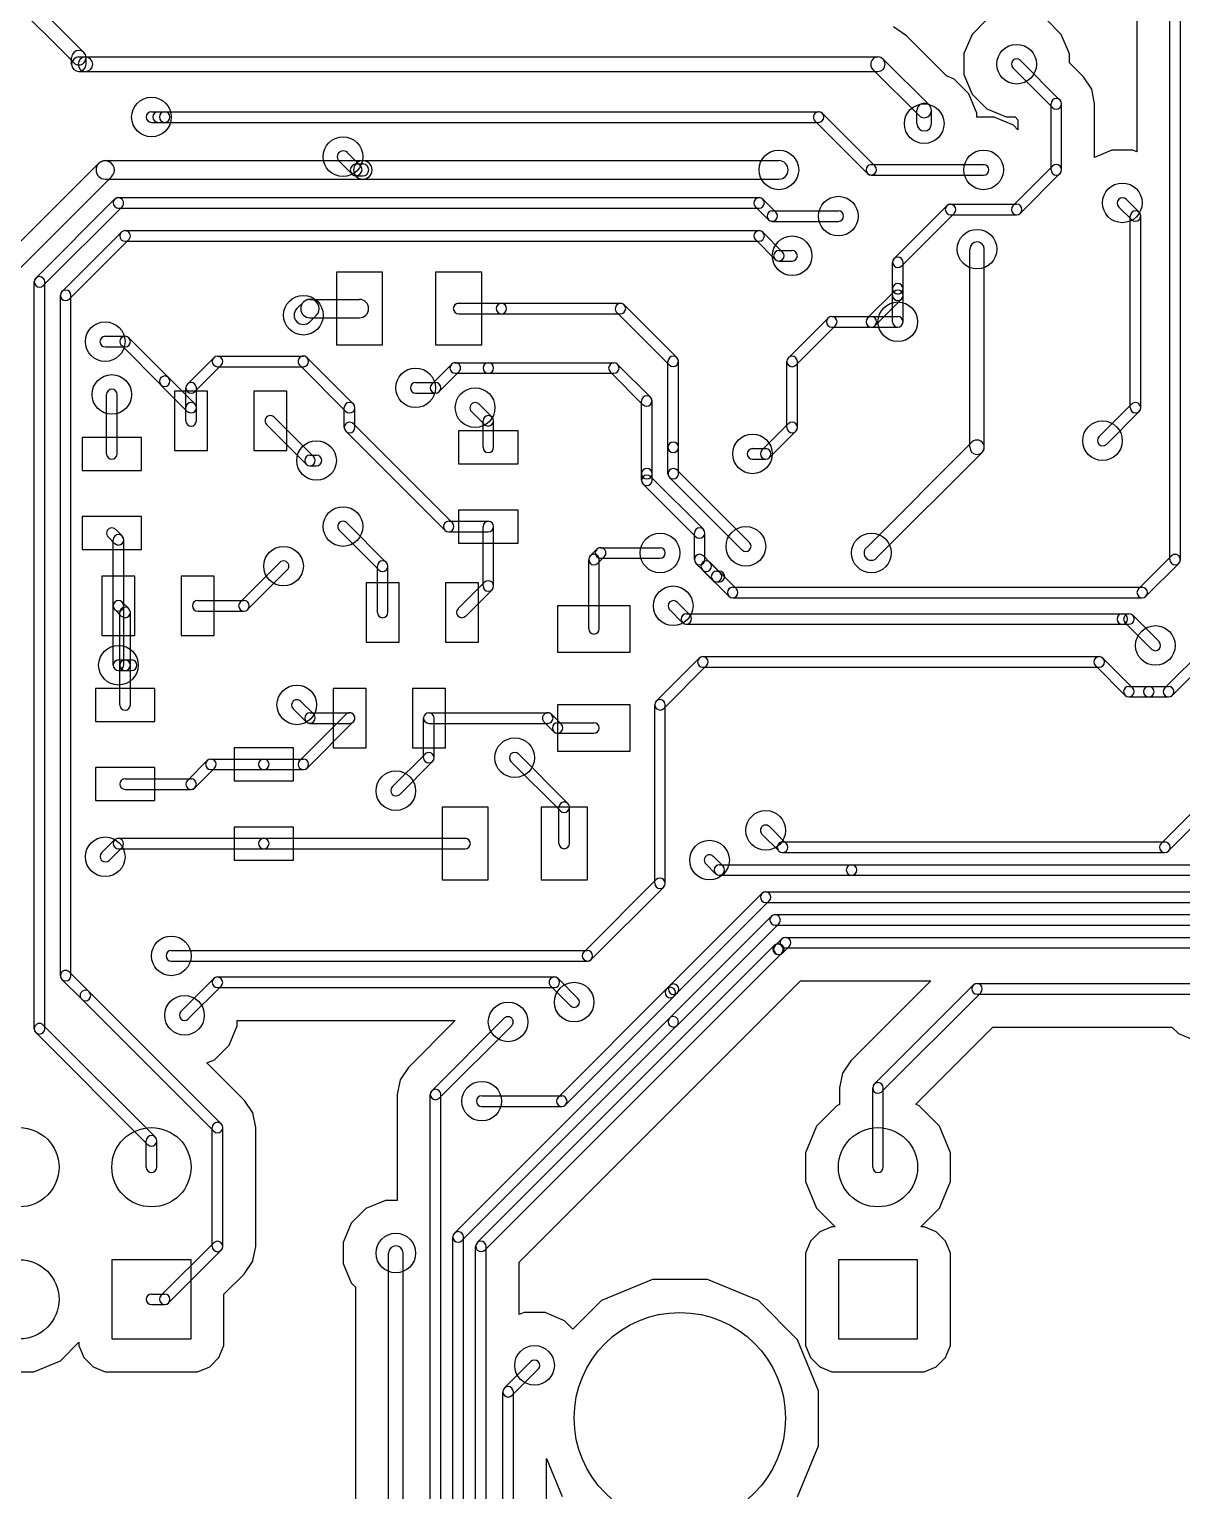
# Model space of a CAD drawing. Extents: x -29274 to 69862, y 24345 to 162744.
# Drawn here: x 374 to 9100, y 61920 to 72985 of the extents above; entities that cross this region are included whole.
import ezdxf

# ---------------------------------------------------------------- set-up
doc = ezdxf.new("R2010")
doc.units = 0
doc.layers.add('BLACK', color=1, linetype='CONTINUOUS')

msp = doc.modelspace()

# ---------------------------------------------------------------- linework, layer by layer
at = {"layer": 'BLACK'}
for p, q in [((9010, 68970), (9010, 75320)), ((9090, 68970), (9090, 75320)), ((8760, 75120), (8760, 72057)), ((8760, 75120), (8760, 72057)), ((788, 72809), (-11, 73608)), ((711, 72732), (-88, 73531)), ((7624, 73058), (7512, 72946)), ((7624, 73058), (7512, 72946)), ((8188, 72946), (8076, 73058)), ((8188, 72946), (8076, 73058)), ((7016, 72936), (6917, 73002)), ((7016, 72936), (6917, 73002)), ((7319, 72632), (7016, 72936)), ((7319, 72632), (7016, 72936)), ((7512, 72946), (7451, 72800)), ((7512, 72946), (7451, 72800)), ((8249, 72799), (8188, 72946)), ((8249, 72799), (8188, 72946)), ((695, 72720), (695, 72770)), ((750, 72775), (800, 72775)), ((800, 72775), (6800, 72775)), ((805, 72720), (805, 72770)), ((7189, 72409), (6839, 72759)), ((7451, 72800), (7451, 72641)), ((7451, 72800), (7451, 72641)), ((7878, 72748), (8178, 72448)), ((8249, 72731), (8249, 72799)), ((8249, 72731), (8249, 72799)), ((8355, 72625), (8249, 72731)), ((8355, 72625), (8249, 72731)), ((750, 72665), (800, 72665)), ((800, 72665), (6800, 72665)), ((7111, 72331), (6761, 72681)), ((7376, 72608), (7319, 72632)), ((7376, 72608), (7319, 72632)), ((7488, 72496), (7376, 72608)), ((7488, 72496), (7376, 72608)), ((7451, 72641), (7512, 72494)), ((7451, 72641), (7512, 72494)), ((7822, 72692), (8122, 72392)), ((8418, 72531), (8355, 72625)), ((8418, 72531), (8355, 72625)), ((7549, 72349), (7488, 72496)), ((7549, 72349), (7488, 72496)), ((7512, 72494), (7624, 72382)), ((7512, 72494), (7624, 72382)), ((8440, 72420), (8418, 72531)), ((8440, 72420), (8418, 72531)), ((7095, 72270), (7095, 72370)), ((7205, 72270), (7205, 72370)), ((7624, 72382), (7770, 72321)), ((7624, 72382), (7770, 72321)), ((8110, 71920), (8110, 72420)), ((8190, 71920), (8190, 72420)), ((8440, 72015), (8440, 72420)), ((8440, 72015), (8440, 72420)), ((1300, 72360), (1400, 72360)), ((1300, 72280), (1400, 72280)), ((1350, 72360), (1400, 72360)), ((1350, 72280), (1400, 72280)), ((1400, 72360), (6350, 72360)), ((1400, 72280), (6350, 72280)), ((6721, 71892), (6322, 72291)), ((6778, 71949), (6379, 72348)), ((7549, 72319), (7549, 72349)), ((7549, 72319), (7549, 72349)), ((7680, 72319), (7549, 72319)), ((7680, 72319), (7549, 72319)), ((7826, 72258), (7680, 72319)), ((7826, 72258), (7680, 72319)), ((7770, 72321), (7839, 72321)), ((7770, 72321), (7839, 72321)), ((7860, 72224), (7826, 72258)), ((7860, 72224), (7826, 72258)), ((7839, 72321), (7860, 72300)), ((7839, 72321), (7860, 72300)), ((7860, 72300), (7860, 72224)), ((7860, 72300), (7860, 72224)), ((2881, 71952), (2782, 72051)), ((8571, 72069), (8440, 72015)), ((8571, 72069), (8440, 72015)), ((8730, 72069), (8571, 72069)), ((8730, 72069), (8571, 72069)), ((8760, 72057), (8730, 72069)), ((8760, 72057), (8730, 72069)), ((201, 71270), (900, 71969)), ((950, 71990), (2900, 71990)), ((2818, 71889), (2719, 71988)), ((2850, 71965), (2900, 71965)), ((2900, 71990), (6050, 71990)), ((6750, 71960), (7600, 71960)), ((8122, 71948), (7822, 71648)), ((300, 71171), (999, 71870)), ((950, 71850), (2900, 71850)), ((2850, 71875), (2900, 71875)), ((2900, 71850), (6050, 71850)), ((6750, 71880), (7600, 71880)), ((8178, 71892), (7878, 71592)), ((424, 71101), (1021, 71698)), ((1050, 71710), (5900, 71710)), ((5929, 71698), (6028, 71599)), ((8679, 71698), (8778, 71599)), ((481, 71044), (1078, 71641)), ((1050, 71630), (5900, 71630)), ((5872, 71641), (5971, 71542)), ((6000, 71610), (6500, 71610)), ((7321, 71648), (6922, 71249)), ((7378, 71591), (6979, 71192)), ((7350, 71660), (7850, 71660)), ((8622, 71641), (8721, 71542)), ((6000, 71530), (6500, 71530)), ((7350, 71580), (7850, 71580)), ((8710, 70120), (8710, 71570)), ((8790, 70120), (8790, 71570)), ((622, 70998), (1072, 71448)), ((678, 70942), (1128, 71392)), ((1100, 71460), (5900, 71460)), ((1100, 71380), (5900, 71380)), ((5872, 71392), (6022, 71242)), ((5928, 71448), (6078, 71298)), ((6050, 71310), (6150, 71310)), ((7495, 69820), (7495, 71320)), ((7605, 69820), (7605, 71320)), ((2700, 71145), (2700, 70595)), ((3050, 71145), (2700, 71145)), ((3050, 70595), (3050, 71145)), ((3450, 71145), (3450, 70595)), ((3800, 71145), (3450, 71145)), ((3800, 70595), (3800, 71145)), ((6050, 71230), (6150, 71230)), ((6910, 71020), (6910, 71220)), ((6990, 71020), (6990, 71220)), ((412, 65418), (412, 71072)), ((492, 65418), (492, 71072)), ((610, 65820), (610, 70970)), ((690, 65820), (690, 70970)), ((2500, 70940), (2874, 70940)), ((6921, 70998), (6722, 70799)), ((6978, 70941), (6779, 70742)), ((6910, 70970), (6910, 71020)), ((6910, 70770), (6910, 71020)), ((6990, 70970), (6990, 71020)), ((6990, 70770), (6990, 71020)), ((2401, 70870), (2450, 70919)), ((2500, 70771), (2549, 70820)), ((3625, 70910), (3949, 70910)), ((3625, 70830), (3949, 70830)), ((3950, 70910), (4850, 70910)), ((3950, 70830), (4850, 70830)), ((5221, 70442), (4822, 70841)), ((5278, 70499), (4879, 70898)), ((2500, 70800), (2874, 70800)), ((6422, 70798), (6122, 70498)), ((6478, 70742), (6178, 70442)), ((6450, 70810), (6750, 70810)), ((6450, 70730), (6750, 70730)), ((6750, 70810), (6950, 70810)), ((6750, 70730), (6950, 70730)), ((950, 70660), (1100, 70660)), ((1072, 70592), (1372, 70292)), ((1128, 70648), (1428, 70348)), ((2700, 70595), (3050, 70595)), ((3450, 70595), (3800, 70595)), ((950, 70580), (1100, 70580)), ((1771, 70498), (1572, 70299)), ((1800, 70510), (2450, 70510)), ((2828, 70149), (2479, 70498)), ((1828, 70441), (1629, 70242)), ((1800, 70430), (2450, 70430)), ((2771, 70092), (2422, 70441)), ((3422, 70298), (3572, 70448)), ((3478, 70242), (3628, 70392)), ((3600, 70460), (3850, 70460)), ((3600, 70380), (3850, 70380)), ((3850, 70460), (4800, 70460)), ((3850, 70380), (4800, 70380)), ((4772, 70391), (5021, 70142)), ((4829, 70448), (5078, 70199)), ((5210, 69820), (5210, 70470)), ((5290, 69820), (5290, 70470)), ((6110, 69970), (6110, 70470)), ((6190, 69970), (6190, 70470)), ((1372, 70291), (1571, 70092)), ((1429, 70348), (1628, 70149)), ((1560, 70020), (1560, 70270)), ((1640, 70020), (1640, 70270)), ((3300, 70310), (3450, 70310)), ((960, 69770), (960, 70220)), ((1040, 69770), (1040, 70220)), ((1475, 70245), (1475, 69795)), ((1725, 70245), (1475, 70245)), ((1725, 69795), (1725, 70245)), ((2075, 70245), (2075, 69795)), ((2325, 70245), (2075, 70245)), ((2325, 69795), (2325, 70245)), ((3300, 70230), (3450, 70230)), ((5010, 69620), (5010, 70170)), ((5090, 69620), (5090, 70170)), ((1560, 70020), (1560, 70120)), ((1640, 70020), (1640, 70120)), ((2528, 69748), (2228, 70048)), ((2760, 69970), (2760, 70120)), ((2840, 69970), (2840, 70120)), ((3821, 69992), (3722, 70091)), ((3878, 70049), (3779, 70148)), ((8472, 69899), (8721, 70148)), ((8529, 69842), (8778, 70091)), ((2472, 69692), (2172, 69992)), ((3521, 69192), (2772, 69941)), ((3578, 69249), (2829, 69998)), ((4075, 69945), (3625, 69945)), ((3625, 69945), (3625, 69695)), ((3810, 69820), (3810, 70020)), ((3890, 69820), (3890, 70020)), ((4075, 69695), (4075, 69945)), ((6121, 69998), (5922, 69799)), ((6178, 69941), (5979, 69742)), ((1225, 69895), (775, 69895)), ((775, 69895), (775, 69645)), ((1225, 69645), (1225, 69895)), ((5210, 69620), (5210, 69820)), ((5290, 69620), (5290, 69820)), ((6712, 69059), (7511, 69858)), ((1475, 69795), (1725, 69795)), ((2075, 69795), (2325, 69795)), ((2500, 69760), (2550, 69760)), ((5850, 69810), (5950, 69810)), ((5850, 69730), (5950, 69730)), ((6789, 68982), (7588, 69781)), ((775, 69645), (1225, 69645)), ((2500, 69680), (2550, 69680)), ((3625, 69695), (4075, 69695)), ((5010, 69570), (5010, 69620)), ((5079, 69598), (5478, 69199)), ((5090, 69570), (5090, 69620)), ((5828, 69099), (5279, 69648)), ((5022, 69541), (5421, 69142)), ((5771, 69042), (5222, 69591)), ((1225, 69295), (775, 69295)), ((775, 69295), (775, 69045)), ((1225, 69045), (1225, 69295)), ((4075, 69345), (3625, 69345)), ((3625, 69345), (3625, 69095)), ((4075, 69095), (4075, 69345)), ((1078, 69149), (1029, 69198)), ((3022, 68892), (2722, 69192)), ((3078, 68948), (2778, 69248)), ((3550, 69260), (3850, 69260)), ((3550, 69180), (3850, 69180)), ((3810, 68770), (3810, 69220)), ((3890, 68770), (3890, 69220)), ((5410, 68970), (5410, 69170)), ((5490, 68970), (5490, 69170)), ((775, 69045), (1225, 69045)), ((1021, 69092), (972, 69141)), ((1010, 68620), (1010, 69120)), ((1090, 68620), (1090, 69120)), ((3625, 69095), (4075, 69095)), ((4622, 68999), (4671, 69048)), ((4700, 69060), (5150, 69060)), ((1972, 68648), (2272, 68948)), ((4610, 68446), (4610, 68970)), ((4679, 68942), (4728, 68991)), ((4690, 68446), (4690, 68970)), ((4700, 68980), (5150, 68980)), ((5422, 68941), (5471, 68892)), ((5479, 68998), (5528, 68949)), ((5528, 68948), (5606, 68870)), ((5529, 68948), (5728, 68749)), ((8772, 68749), (9021, 68998)), ((8829, 68692), (9078, 68941)), ((925, 68845), (925, 68395)), ((1175, 68845), (925, 68845)), ((1175, 68395), (1175, 68845)), ((1525, 68845), (1525, 68395)), ((1775, 68845), (1525, 68845)), ((1775, 68395), (1775, 68845)), ((2028, 68592), (2328, 68892)), ((3010, 68570), (3010, 68920)), ((3090, 68570), (3090, 68920)), ((5472, 68892), (5550, 68814)), ((5472, 68891), (5671, 68692)), ((5578, 68882), (5600, 68882)), ((3175, 68795), (2925, 68795)), ((2925, 68795), (2925, 68345)), ((3175, 68345), (3175, 68795)), ((3775, 68795), (3525, 68795)), ((3525, 68795), (3525, 68345)), ((3821, 68798), (3622, 68599)), ((3878, 68741), (3679, 68542)), ((3775, 68345), (3775, 68795)), ((5578, 68802), (5600, 68802)), ((5700, 68760), (8800, 68760)), ((1010, 68170), (1010, 68620)), ((1128, 68599), (1079, 68648)), ((1090, 68170), (1090, 68620)), ((1650, 68660), (2000, 68660)), ((4925, 68620), (4375, 68620)), ((4375, 68620), (4375, 68270)), ((4925, 68270), (4925, 68620)), ((5279, 68648), (5378, 68549)), ((5700, 68680), (8800, 68680)), ((1071, 68542), (1022, 68591)), ((1060, 67870), (1060, 68570)), ((1140, 67870), (1140, 68570)), ((1650, 68580), (2000, 68580)), ((5222, 68591), (5321, 68492)), ((5350, 68560), (8650, 68560)), ((8650, 68560), (8700, 68560)), ((8672, 68491), (8871, 68292)), ((8729, 68548), (8928, 68349)), ((925, 68395), (1175, 68395)), ((1525, 68395), (1775, 68395)), ((5350, 68480), (8650, 68480)), ((8650, 68480), (8700, 68480)), ((2925, 68345), (3175, 68345)), ((3525, 68345), (3775, 68345)), ((4375, 68270), (4925, 68270)), ((8972, 67998), (9272, 68298)), ((1050, 68210), (1100, 68210)), ((1100, 68210), (1150, 68210)), ((5446, 68223), (5122, 67899)), ((5502, 68167), (5178, 67843)), ((5475, 68235), (8475, 68235)), ((8446, 68167), (8671, 67942)), ((8503, 68224), (8728, 67999)), ((9028, 67942), (9328, 68242)), ((1050, 68130), (1100, 68130)), ((1100, 68130), (1150, 68130)), ((5475, 68155), (8475, 68155)), ((1325, 67995), (875, 67995)), ((875, 67995), (875, 67745)), ((1325, 67745), (1325, 67995)), ((2925, 67995), (2675, 67995)), ((2675, 67995), (2675, 67545)), ((2925, 67545), (2925, 67995)), ((3525, 67995), (3275, 67995)), ((3275, 67995), (3275, 67545)), ((3525, 67545), (3525, 67995)), ((8700, 68010), (8850, 68010)), ((8850, 68010), (9000, 68010)), ((2471, 67742), (2372, 67841)), ((2528, 67799), (2429, 67898)), ((4925, 67870), (4375, 67870)), ((4375, 67870), (4375, 67520)), ((4925, 67520), (4925, 67870)), ((5110, 66520), (5110, 67870)), ((5190, 66520), (5190, 67870)), ((8700, 67930), (8850, 67930)), ((8850, 67930), (9000, 67930)), ((875, 67745), (1325, 67745)), ((2422, 67449), (2771, 67798)), ((2479, 67392), (2828, 67741)), ((2500, 67810), (2800, 67810)), ((2500, 67730), (2800, 67730)), ((3360, 67470), (3360, 67770)), ((3400, 67810), (4300, 67810)), ((3400, 67730), (4300, 67730)), ((3440, 67470), (3440, 67770)), ((4346, 67667), (4271, 67742)), ((4403, 67724), (4328, 67799)), ((4375, 67735), (4649, 67735)), ((4375, 67655), (4649, 67655)), ((2375, 67545), (1925, 67545)), ((1925, 67545), (1925, 67295)), ((2375, 67295), (2375, 67545)), ((2675, 67545), (2925, 67545)), ((3122, 67249), (3371, 67498)), ((3275, 67545), (3525, 67545)), ((4078, 67499), (4453, 67124)), ((4375, 67520), (4925, 67520)), ((1325, 67395), (875, 67395)), ((875, 67395), (875, 67145)), ((1325, 67145), (1325, 67395)), ((1722, 67448), (1572, 67298)), ((1778, 67392), (1628, 67242)), ((1750, 67460), (2150, 67460)), ((2150, 67460), (2450, 67460)), ((3179, 67192), (3428, 67441)), ((4021, 67442), (4396, 67067)), ((1100, 67310), (1600, 67310)), ((1750, 67380), (2150, 67380)), ((1925, 67295), (2375, 67295)), ((2150, 67380), (2450, 67380)), ((1100, 67230), (1600, 67230)), ((9322, 67198), (8944, 66820)), ((875, 67145), (1325, 67145)), ((3850, 67095), (3500, 67095)), ((3500, 67095), (3500, 66545)), ((3850, 66545), (3850, 67095)), ((4600, 67095), (4250, 67095)), ((4250, 67095), (4250, 66545)), ((4385, 66821), (4385, 67095)), ((4465, 66821), (4465, 67095)), ((4600, 66545), (4600, 67095)), ((9378, 67142), (9000, 66764)), ((2375, 66945), (1925, 66945)), ((1925, 66945), (1925, 66695)), ((2375, 66695), (2375, 66945)), ((6106, 66821), (5979, 66948)), ((1021, 66848), (922, 66749)), ((1050, 66860), (2150, 66860)), ((2150, 66860), (3674, 66860)), ((6049, 66764), (5922, 66891)), ((6078, 66832), (8972, 66832)), ((1078, 66791), (979, 66692)), ((1050, 66780), (2150, 66780)), ((2150, 66780), (3674, 66780)), ((5628, 66649), (5553, 66724)), ((6078, 66752), (8972, 66752)), ((1925, 66695), (2375, 66695)), ((5571, 66592), (5496, 66667)), ((5600, 66660), (6600, 66660)), ((6600, 66660), (11300, 66660)), ((3500, 66545), (3850, 66545)), ((4250, 66545), (4600, 66545)), ((5121, 66548), (4572, 65999)), ((5600, 66580), (6600, 66580)), ((6600, 66580), (11300, 66580)), ((5178, 66491), (4629, 65942)), ((5921, 66442), (5225, 65746)), ((5950, 66454), (11706, 66454)), ((5977, 66386), (5281, 65690)), ((5950, 66374), (11706, 66374)), ((6022, 66282), (11628, 66282)), ((5993, 66270), (5222, 65499)), ((6050, 66213), (5279, 65442)), ((6022, 66202), (11628, 66202)), ((6071, 66098), (6022, 66049)), ((6044, 66060), (6050, 66060)), ((6100, 66110), (11500, 66110)), ((1450, 66010), (4600, 66010)), ((6015, 66048), (3766, 63799)), ((6072, 65991), (3823, 63742)), ((6044, 65980), (6050, 65980)), ((6128, 66041), (6079, 65992)), ((6100, 66030), (11500, 66030)), ((828, 65698), (678, 65848)), ((1450, 65930), (4600, 65930)), ((772, 65642), (622, 65792)), ((1771, 65798), (1522, 65549)), ((1828, 65741), (1579, 65492)), ((1800, 65810), (4350, 65810)), ((1800, 65730), (4350, 65730)), ((4084, 63650), (6214, 65780)), ((4084, 63650), (6214, 65780)), ((4472, 65592), (4322, 65742)), ((4528, 65648), (4378, 65798)), ((5224, 65745), (5200, 65721)), ((6214, 65780), (7199, 65780)), ((6214, 65780), (7199, 65780)), ((7199, 65780), (6595, 65175)), ((7199, 65780), (6595, 65175)), ((7521, 65748), (6772, 64999)), ((7550, 65760), (9300, 65760)), ((1772, 64642), (772, 65642)), ((1828, 64698), (828, 65698)), ((5200, 65720), (4378, 64898)), ((5256, 65664), (4434, 64842)), ((5280, 65689), (5256, 65665)), ((7578, 65691), (6829, 64942)), ((7550, 65680), (9300, 65680)), ((1328, 64599), (481, 65446)), ((1888, 65294), (1949, 65440)), ((1888, 65294), (1949, 65440)), ((1949, 65440), (1949, 65480)), ((1949, 65480), (3600, 65480)), ((1949, 65440), (1949, 65480)), ((1949, 65480), (3600, 65480)), ((3600, 65480), (3245, 65125)), ((3600, 65480), (3245, 65125)), ((3422, 64949), (3971, 65498)), ((3479, 64892), (4028, 65441)), ((3594, 63870), (5222, 65498)), ((3650, 63814), (5278, 65442)), ((7090, 64850), (7670, 65430)), ((7090, 64850), (7670, 65430)), ((7670, 65430), (9026, 65430)), ((7670, 65430), (9026, 65430)), ((9026, 65430), (9074, 65382)), ((9026, 65430), (9074, 65382)), ((1271, 64542), (424, 65389)), ((1776, 65182), (1888, 65294)), ((1776, 65182), (1888, 65294)), ((9074, 65382), (9220, 65321)), ((9074, 65382), (9220, 65321)), ((1720, 65160), (1776, 65182)), ((1720, 65160), (1776, 65182)), ((6595, 65175), (6532, 65081)), ((6595, 65175), (6532, 65081)), ((2005, 64875), (1720, 65160)), ((2005, 64875), (1720, 65160)), ((3245, 65125), (3182, 65031)), ((3245, 65125), (3182, 65031)), ((6532, 65081), (6510, 64970)), ((6532, 65081), (6510, 64970)), ((3182, 65031), (3160, 64920)), ((3182, 65031), (3160, 64920)), ((6510, 64970), (6510, 64844)), ((6510, 64970), (6510, 64844)), ((6760, 64370), (6760, 64970)), ((6840, 64370), (6840, 64970)), ((2068, 64781), (2005, 64875)), ((2068, 64781), (2005, 64875)), ((3160, 64920), (3160, 64119)), ((3160, 64920), (3160, 64119)), ((3410, 59320), (3410, 64920)), ((3490, 59320), (3490, 64920)), ((3800, 64910), (4406, 64910)), ((6510, 64844), (6489, 64835)), ((6510, 64844), (6489, 64835)), ((7090, 64844), (7090, 64850)), ((7090, 64844), (7090, 64850)), ((7111, 64835), (7090, 64844)), ((7111, 64835), (7090, 64844)), ((2090, 64670), (2068, 64781)), ((2090, 64670), (2068, 64781)), ((3800, 64830), (4406, 64830)), ((6489, 64835), (6335, 64681)), ((6489, 64835), (6335, 64681)), ((7265, 64681), (7111, 64835)), ((7265, 64681), (7111, 64835)), ((1760, 63770), (1760, 64670)), ((1840, 63770), (1840, 64670)), ((2090, 63770), (2090, 64670)), ((2090, 63770), (2090, 64670)), ((6335, 64681), (6251, 64479)), ((6335, 64681), (6251, 64479)), ((7349, 64479), (7265, 64681)), ((7349, 64479), (7265, 64681)), ((1260, 64370), (1260, 64570)), ((1340, 64370), (1340, 64570)), ((6251, 64479), (6251, 64261)), ((6251, 64479), (6251, 64261)), ((7349, 64261), (7349, 64479)), ((7349, 64261), (7349, 64479)), ((6251, 64261), (6335, 64059)), ((6251, 64261), (6335, 64059)), ((7265, 64059), (7349, 64261)), ((7265, 64059), (7349, 64261)), ((3071, 64119), (2924, 64058)), ((3071, 64119), (2924, 64058)), ((3160, 64119), (3071, 64119)), ((3160, 64119), (3071, 64119)), ((2924, 64058), (2812, 63946)), ((2924, 64058), (2812, 63946)), ((6335, 64059), (6475, 63919)), ((6335, 64059), (6475, 63919)), ((7125, 63919), (7265, 64059)), ((7125, 63919), (7265, 64059)), ((2812, 63946), (2751, 63800)), ((2812, 63946), (2751, 63800)), ((3582, 59042), (3582, 63842)), ((3662, 59042), (3662, 63842)), ((6359, 63881), (6289, 63811)), ((6359, 63881), (6289, 63811)), ((6451, 63919), (6359, 63881)), ((6451, 63919), (6359, 63881)), ((6475, 63919), (6451, 63919)), ((6475, 63919), (6451, 63919)), ((7150, 63919), (7125, 63919)), ((7150, 63919), (7125, 63919)), ((7241, 63881), (7150, 63919)), ((7241, 63881), (7150, 63919)), ((7311, 63811), (7241, 63881)), ((7311, 63811), (7241, 63881)), ((1372, 63399), (1771, 63798)), ((1429, 63342), (1828, 63741)), ((2071, 63677), (2089, 63770)), ((2071, 63677), (2089, 63770)), ((2089, 63770), (2090, 63770)), ((2089, 63770), (2090, 63770)), ((2751, 63800), (2751, 63641)), ((2751, 63800), (2751, 63641)), ((3754, 58970), (3754, 63770)), ((3834, 58970), (3834, 63770)), ((6289, 63811), (6251, 63720)), ((6289, 63811), (6251, 63720)), ((7349, 63719), (7311, 63811)), ((7349, 63719), (7311, 63811)), ((1600, 63670), (1000, 63670)), ((1000, 63670), (1000, 63070)), ((1600, 63070), (1600, 63670)), ((2005, 63565), (2068, 63658)), ((2005, 63565), (2068, 63658)), ((2068, 63659), (2071, 63677)), ((2068, 63659), (2071, 63677)), ((2068, 63658), (2068, 63659)), ((2068, 63658), (2068, 63659)), ((2751, 63641), (2812, 63494)), ((2751, 63641), (2812, 63494)), ((3095, 59284), (3095, 63720)), ((3205, 59284), (3205, 63720)), ((4084, 63254), (4084, 63650)), ((4084, 63254), (4084, 63650)), ((6251, 63720), (6251, 63621)), ((6251, 63720), (6251, 63621)), ((6251, 63621), (6251, 63021)), ((6251, 63621), (6251, 63021)), ((7100, 63670), (6500, 63670)), ((6500, 63670), (6500, 63070)), ((7100, 63070), (7100, 63670)), ((7349, 63119), (7349, 63719)), ((7349, 63119), (7349, 63719)), ((1849, 63409), (2005, 63564)), ((1849, 63409), (2005, 63564)), ((2005, 63564), (2005, 63565)), ((2005, 63564), (2005, 63565)), ((5092, 63520), (4706, 63360)), ((5092, 63520), (4706, 63360)), ((5510, 63520), (5092, 63520)), ((5510, 63520), (5092, 63520)), ((5895, 63360), (5510, 63520)), ((5895, 63360), (5510, 63520)), ((1300, 63410), (1400, 63410)), ((1849, 63119), (1849, 63409)), ((1849, 63119), (1849, 63409)), ((2812, 63494), (2845, 63461)), ((2812, 63494), (2845, 63461)), ((2845, 63461), (2845, 59411)), ((2845, 63461), (2845, 59411)), ((1300, 63330), (1400, 63330)), ((4706, 63360), (4489, 63145)), ((4706, 63360), (4489, 63145)), ((6190, 63064), (5895, 63360)), ((6190, 63064), (5895, 63360)), ((4121, 63269), (4084, 63254)), ((4121, 63269), (4084, 63254)), ((4280, 63269), (4121, 63269)), ((4280, 63269), (4121, 63269)), ((4426, 63208), (4280, 63269)), ((4426, 63208), (4280, 63269)), ((4489, 63145), (4426, 63208)), ((4489, 63145), (4426, 63208)), ((1000, 63070), (1600, 63070)), ((1849, 63020), (1849, 63119)), ((1849, 63020), (1849, 63119)), ((6500, 63070), (7100, 63070)), ((7349, 63020), (7349, 63119)), ((7349, 63020), (7349, 63119)), ((611, 62905), (751, 63045)), ((611, 62905), (751, 63045)), ((751, 63045), (751, 63021)), ((751, 63045), (751, 63021)), ((751, 63021), (789, 62929)), ((751, 63021), (789, 62929)), ((1811, 62929), (1849, 63020)), ((1811, 62929), (1849, 63020)), ((6350, 62678), (6190, 63064)), ((6350, 62678), (6190, 63064)), ((6251, 63021), (6289, 62929)), ((6251, 63021), (6289, 62929)), ((7311, 62929), (7349, 63020)), ((7311, 62929), (7349, 63020)), ((409, 62821), (611, 62905)), ((409, 62821), (611, 62905)), ((789, 62929), (859, 62859)), ((789, 62929), (859, 62859)), ((859, 62859), (950, 62821)), ((859, 62859), (950, 62821)), ((1649, 62821), (1741, 62859)), ((1649, 62821), (1741, 62859)), ((1741, 62859), (1811, 62929)), ((1741, 62859), (1811, 62929)), ((4171, 62898), (3972, 62699)), ((6289, 62929), (6359, 62859)), ((6289, 62929), (6359, 62859)), ((6359, 62859), (6450, 62821)), ((6359, 62859), (6450, 62821)), ((7149, 62821), (7241, 62859)), ((7149, 62821), (7241, 62859)), ((7241, 62859), (7311, 62929)), ((7241, 62859), (7311, 62929)), ((191, 62821), (409, 62821)), ((191, 62821), (409, 62821)), ((950, 62821), (1049, 62821)), ((950, 62821), (1049, 62821)), ((1049, 62821), (1649, 62821)), ((1049, 62821), (1649, 62821)), ((4228, 62841), (4029, 62642)), ((6450, 62821), (6549, 62821)), ((6450, 62821), (6549, 62821)), ((6549, 62821), (7149, 62821)), ((6549, 62821), (7149, 62821)), ((3960, 58670), (3960, 62670)), ((4040, 58670), (4040, 62670)), ((6350, 62260), (6350, 62678)), ((6350, 62260), (6350, 62678)), ((6190, 61875), (6350, 62260)), ((6190, 61875), (6350, 62260)), ((4290, 58694), (4290, 62166)), ((4290, 62166), (4410, 61876)), ((4290, 58694), (4290, 62166)), ((4290, 62166), (4410, 61876))]:
    msp.add_line(p, q, dxfattribs=at)
for centre, radius in [((7850, 72720), 150), ((1300, 72320), 150), ((7150, 72270), 150), ((2750, 72020), 150), ((6050, 71920), 150), ((7600, 71920), 150), ((8650, 71670), 150), ((6500, 71570), 150), ((6150, 71270), 150), ((7550, 71320), 150), ((2450, 70820), 150), ((6950, 70770), 150), ((950, 70620), 150), ((1000, 70220), 150), ((3300, 70270), 150), ((3750, 70120), 150), ((8500, 69870), 150), ((2550, 69720), 150), ((5850, 69770), 150), ((2750, 69220), 150), ((5150, 69020), 150), ((5800, 69070), 150), ((6750, 69020), 150), ((2300, 68920), 150), ((5250, 68620), 150), ((8900, 68320), 150), ((1050, 68170), 150), ((2400, 67870), 150), ((4050, 67470), 150), ((3150, 67220), 150), ((5950, 66920), 150), ((950, 66720), 150), ((5525, 66695), 150), ((1450, 65970), 150), ((4500, 65620), 150), ((1550, 65520), 150), ((4000, 65470), 150), ((3800, 64870), 150), ((300, 64370), 300), ((1300, 64370), 300), ((6800, 64370), 300), ((3150, 63720), 150), ((300, 63370), 300), ((5300, 62470), 800), ((4200, 62870), 150)]:
    msp.add_circle(centre, radius, dxfattribs=at)
for centre, radius, start, end in [((750, 72770), 55, 360, 540), ((750, 72770), 55, 225, 405), ((750, 72720), 55, 90, 270), ((750, 72720), 55, 180, 360), ((800, 72720), 55, 90, 270), ((800, 72720), 55, 270, 450), ((6800, 72720), 55, 405, 585), ((6800, 72720), 55, 270, 450), ((7850, 72720), 40, 45, 225), ((7150, 72370), 55, 360, 540), ((7150, 72370), 55, 225, 405), ((8150, 72420), 40, 360, 540), ((8150, 72420), 40, 225, 405), ((1300, 72320), 40, 90, 270), ((1350, 72320), 40, 90, 270), ((1400, 72320), 40, 90, 270), ((1400, 72320), 40, 270, 450), ((1400, 72320), 40, 270, 450), ((6351, 72319), 40, 405, 585), ((6350, 72320), 40, 270, 450), ((7150, 72270), 55, 180, 360), ((2751, 72019), 45, 405, 585), ((950, 71920), 70, 90, 270), ((949, 71919), 70, 315, 495), ((2850, 71920), 45, 90, 270), ((2849, 71921), 45, 225, 405), ((2900, 71920), 70, 90, 270), ((2900, 71920), 70, 270, 450), ((2900, 71920), 45, 270, 450), ((6050, 71920), 70, 270, 450), ((6750, 71920), 40, 90, 270), ((6749, 71921), 40, 225, 405), ((7600, 71920), 40, 270, 450), ((8150, 71920), 40, 180, 360), ((8150, 71920), 40, -45, 135), ((1050, 71670), 40, 90, 270), ((1049, 71669), 40, 315, 495), ((5901, 71669), 40, 45, 225), ((5900, 71670), 40, 270, 450), ((8651, 71669), 40, 45, 225), ((6000, 71570), 40, 90, 270), ((5999, 71571), 40, 225, 405), ((6500, 71570), 40, 270, 450), ((7350, 71620), 40, 90, 270), ((7349, 71619), 40, -45, 135), ((7850, 71620), 40, 135, 315), ((7850, 71620), 40, 270, 450), ((8750, 71570), 40, 360, 540), ((8749, 71571), 40, 225, 405), ((1100, 71420), 40, 90, 270), ((1100, 71420), 40, 315, 495), ((5900, 71420), 40, 45, 225), ((5900, 71420), 40, 270, 450), ((7550, 71320), 55, 360, 540), ((6050, 71270), 40, 90, 270), ((6050, 71270), 40, 225, 405), ((6150, 71270), 40, 270, 450), ((6950, 71220), 40, 360, 540), ((6951, 71221), 40, 135, 315), ((452, 71072), 40, 360, 540), ((453, 71073), 40, 135, 315), ((6950, 71020), 40, 360, 540), ((6950, 71020), 40, 360, 540), ((650, 70970), 40, 360, 540), ((650, 70970), 40, 135, 315), ((2500, 70870), 70, 90, 270), ((2500, 70870), 70, 315, 495), ((2874, 70870), 70, 270, 450), ((6950, 71020), 40, 180, 360), ((6950, 70970), 40, 180, 360), ((6950, 70970), 40, -45, 135), ((2450, 70820), 70, 135, 315), ((3625, 70870), 40, 90, 270), ((3950, 70870), 40, 90, 270), ((3949, 70870), 40, 270, 450), ((4851, 70869), 40, 405, 585), ((4850, 70870), 40, 270, 450), ((6450, 70770), 40, 90, 270), ((6450, 70770), 40, -45, 135), ((6750, 70770), 40, 90, 270), ((6750, 70770), 40, 135, 315), ((6750, 70770), 40, 270, 450), ((6950, 70770), 40, 180, 360), ((6950, 70770), 40, 270, 450), ((950, 70620), 40, 90, 270), ((1100, 70620), 40, 45, 225), ((1100, 70620), 40, 270, 450), ((1800, 70470), 40, 90, 270), ((1800, 70470), 40, -45, 135), ((2450, 70470), 40, 405, 585), ((2450, 70470), 40, 270, 450), ((5250, 70470), 40, 360, 540), ((5249, 70471), 40, 225, 405), ((6150, 70470), 40, 360, 540), ((6150, 70470), 40, 135, 315), ((3600, 70420), 40, 90, 270), ((3600, 70420), 40, 315, 495), ((3850, 70420), 40, 90, 270), ((3850, 70420), 40, 270, 450), ((4801, 70419), 40, 45, 225), ((4800, 70420), 40, 270, 450), ((1000, 70220), 40, 360, 540), ((1400, 70320), 40, 45, 225), ((1400, 70320), 40, 225, 405), ((1600, 70270), 40, 360, 540), ((1600, 70270), 40, 135, 315), ((3300, 70270), 40, 90, 270), ((3450, 70270), 40, 135, 315), ((3450, 70270), 40, 270, 450), ((1600, 70120), 40, 360, 540), ((1600, 70120), 40, 225, 405), ((2800, 70120), 40, 360, 540), ((2800, 70120), 40, 225, 405), ((3751, 70119), 40, 405, 585), ((5050, 70170), 40, 360, 540), ((5049, 70171), 40, 225, 405), ((8749, 70119), 40, 315, 495), ((2200, 70020), 40, 405, 585), ((3850, 70020), 40, 360, 540), ((3849, 70021), 40, 225, 405), ((8750, 70120), 40, 180, 360), ((1600, 70020), 40, 180, 360), ((1600, 70020), 40, 180, 360), ((2800, 69970), 40, 405, 585), ((2800, 69970), 40, 180, 360), ((6150, 69970), 40, 180, 360), ((6150, 69970), 40, -45, 135), ((3850, 69820), 40, 180, 360), ((5250, 69820), 40, 360, 540), ((5250, 69820), 40, 180, 360), ((7550, 69820), 55, 180, 360), ((7550, 69820), 55, 315, 495), ((8501, 69871), 40, 135, 315), ((1000, 69770), 40, 180, 360), ((2500, 69720), 40, 90, 270), ((2500, 69720), 40, 225, 405), ((2550, 69720), 40, 270, 450), ((5850, 69770), 40, 90, 270), ((5950, 69770), 40, 135, 315), ((5950, 69770), 40, 270, 450), ((5050, 69620), 40, 360, 540), ((5050, 69620), 40, 180, 360), ((5051, 69569), 40, 45, 225), ((5250, 69620), 40, 180, 360), ((5251, 69619), 40, 405, 585), ((5050, 69570), 40, 180, 360), ((1000, 69170), 40, 405, 585), ((1050, 69120), 40, 360, 540), ((2750, 69220), 40, 405, 585), ((3550, 69220), 40, 90, 270), ((3550, 69220), 40, 225, 405), ((3850, 69220), 40, 360, 540), ((3850, 69220), 40, 270, 450), ((5450, 69170), 40, 360, 540), ((5449, 69171), 40, 225, 405), ((1050, 69120), 40, 225, 405), ((4700, 69020), 40, 90, 270), ((4700, 69020), 40, 315, 495), ((5150, 69020), 40, 270, 450), ((5799, 69071), 40, 225, 405), ((6750, 69020), 55, 135, 315), ((2300, 68920), 40, 315, 495), ((3050, 68920), 40, 360, 540), ((3050, 68920), 40, 225, 405), ((4650, 68970), 40, 360, 540), ((4650, 68970), 40, 135, 315), ((5450, 68970), 40, 45, 225), ((5450, 68970), 40, 180, 360), ((5500, 68920), 40, 45, 225), ((5500, 68920), 40, 45, 225), ((5500, 68920), 40, 225, 405), ((9050, 68970), 40, 180, 360), ((9049, 68969), 40, 315, 495), ((5578, 68842), 40, 90, 270), ((5578, 68842), 40, 225, 405), ((5600, 68842), 40, 270, 450), ((3850, 68770), 40, 180, 360), ((3850, 68770), 40, -45, 135), ((5700, 68720), 40, 90, 270), ((5700, 68720), 40, 225, 405), ((8801, 68721), 40, 135, 315), ((8800, 68720), 40, 270, 450), ((1050, 68620), 40, 360, 540), ((1050, 68620), 40, 405, 585), ((1050, 68620), 40, 180, 360), ((1100, 68570), 40, 360, 540), ((1650, 68620), 40, 90, 270), ((2000, 68620), 40, 135, 315), ((2000, 68620), 40, 270, 450), ((5251, 68619), 40, 45, 225), ((1100, 68570), 40, 225, 405), ((3050, 68570), 40, 180, 360), ((3650, 68570), 40, 135, 315), ((5350, 68520), 40, 90, 270), ((5349, 68521), 40, 225, 405), ((8650, 68520), 40, 90, 270), ((8650, 68520), 40, 270, 450), ((8700, 68520), 40, 45, 225), ((8700, 68520), 40, 270, 450), ((4650, 68446), 40, 180, 360), ((8900, 68320), 40, 225, 405), ((1050, 68170), 40, 90, 270), ((1050, 68170), 40, 180, 360), ((1100, 68170), 40, 90, 270), ((1100, 68170), 40, 270, 450), ((1150, 68170), 40, 270, 450), ((5475, 68195), 40, 90, 270), ((5474, 68195), 40, -45, 135), ((8475, 68195), 40, 45, 225), ((8475, 68195), 40, 270, 450), ((8700, 67970), 40, 90, 270), ((8699, 67971), 40, 225, 405), ((8850, 67970), 40, 90, 270), ((8850, 67970), 40, 270, 450), ((9000, 67970), 40, 135, 315), ((9000, 67970), 40, 270, 450), ((1100, 67870), 40, 180, 360), ((2401, 67869), 40, 405, 585), ((5150, 67870), 40, 360, 540), ((5150, 67871), 40, 135, 315), ((2500, 67770), 40, 90, 270), ((2499, 67771), 40, 225, 405), ((2800, 67770), 40, 315, 495), ((2800, 67770), 40, 270, 450), ((3400, 67770), 40, 360, 540), ((3400, 67770), 40, 90, 270), ((4300, 67770), 40, 405, 585), ((4300, 67770), 40, 270, 450), ((4375, 67695), 40, 90, 270), ((4374, 67696), 40, 225, 405), ((4649, 67695), 40, 270, 450), ((3399, 67469), 40, 315, 495), ((4050, 67470), 40, 45, 225), ((1750, 67420), 40, 90, 270), ((1750, 67420), 40, -45, 135), ((2150, 67420), 40, 90, 270), ((2150, 67420), 40, 270, 450), ((2450, 67420), 40, 135, 315), ((2450, 67420), 40, 270, 450), ((3400, 67470), 40, 180, 360), ((1100, 67270), 40, 90, 270), ((1600, 67270), 40, 135, 315), ((1600, 67270), 40, 270, 450), ((3151, 67221), 40, 135, 315), ((4425, 67095), 40, 360, 540), ((4424, 67096), 40, 225, 405), ((5950, 66920), 40, 405, 585), ((1050, 66820), 40, 90, 270), ((1049, 66819), 40, -45, 135), ((2150, 66820), 40, 90, 270), ((2150, 66820), 40, 270, 450), ((3674, 66820), 40, 270, 450), ((6078, 66792), 40, 90, 270), ((8972, 66792), 40, 270, 450), ((951, 66721), 40, 135, 315), ((4425, 66821), 40, 180, 360), ((5525, 66695), 40, 405, 585), ((6078, 66792), 40, 225, 405), ((8972, 66792), 40, 135, 315), ((5600, 66620), 40, 90, 270), ((5599, 66621), 40, 225, 405), ((6600, 66620), 40, 90, 270), ((6600, 66620), 40, 270, 450), ((5150, 66520), 40, 180, 360), ((5149, 66519), 40, -45, 135), ((5950, 66414), 40, 90, 270), ((5949, 66414), 40, -45, 135), ((6022, 66242), 40, 90, 270), ((6021, 66241), 40, -45, 135), ((6044, 66020), 40, 90, 270), ((6043, 66019), 40, -45, 135), ((6050, 66020), 40, 270, 450), ((6100, 66070), 40, 90, 270), ((6100, 66070), 40, -45, 135), ((1450, 65970), 40, 90, 270), ((4601, 65971), 40, 135, 315), ((4600, 65970), 40, 270, 450), ((6050, 66020), 40, 135, 315), ((650, 65820), 40, 405, 585), ((650, 65820), 40, 180, 360), ((1800, 65770), 40, 90, 270), ((1799, 65769), 40, -45, 135), ((4350, 65770), 40, 405, 585), ((4350, 65770), 40, 270, 450), ((5228, 65692), 40, -45, 135), ((5253, 65718), 40, 135, 315), ((5252, 65717), 40, -45, 135), ((7550, 65720), 40, 90, 270), ((7550, 65720), 40, -45, 135), ((800, 65670), 40, 405, 585), ((800, 65670), 40, 225, 405), ((4500, 65620), 40, 225, 405), ((5228, 65693), 40, 135, 315), ((1551, 65521), 40, 135, 315), ((3999, 65469), 40, 315, 495), ((5250, 65470), 40, 315, 495), ((452, 65418), 40, 405, 585), ((452, 65418), 40, 180, 360), ((5251, 65471), 40, 135, 315), ((3450, 64920), 40, 360, 540), ((3451, 64921), 40, 135, 315), ((6800, 64970), 40, 360, 540), ((6800, 64970), 40, 135, 315), ((3800, 64870), 40, 90, 270), ((4406, 64870), 40, 135, 315), ((4406, 64870), 40, 270, 450), ((1800, 64670), 40, 360, 540), ((1800, 64670), 40, 225, 405), ((1300, 64570), 40, 360, 540), ((1300, 64570), 40, 225, 405), ((1300, 64370), 40, 180, 360), ((6800, 64370), 40, 180, 360), ((3622, 63842), 40, 360, 540), ((3622, 63842), 40, 135, 315), ((1800, 63770), 40, 180, 360), ((1799, 63769), 40, 315, 495), ((3150, 63720), 55, 360, 540), ((3794, 63770), 40, 360, 540), ((3795, 63771), 40, 135, 315), ((1300, 63370), 40, 90, 270), ((1401, 63371), 40, 135, 315), ((1400, 63370), 40, 270, 450), ((4200, 62870), 40, -45, 135), ((4000, 62670), 40, 360, 540), ((4000, 62670), 40, 135, 315)]:
    msp.add_arc(centre, radius, start, end, dxfattribs=at)

doc.saveas('drawing.dxf')
